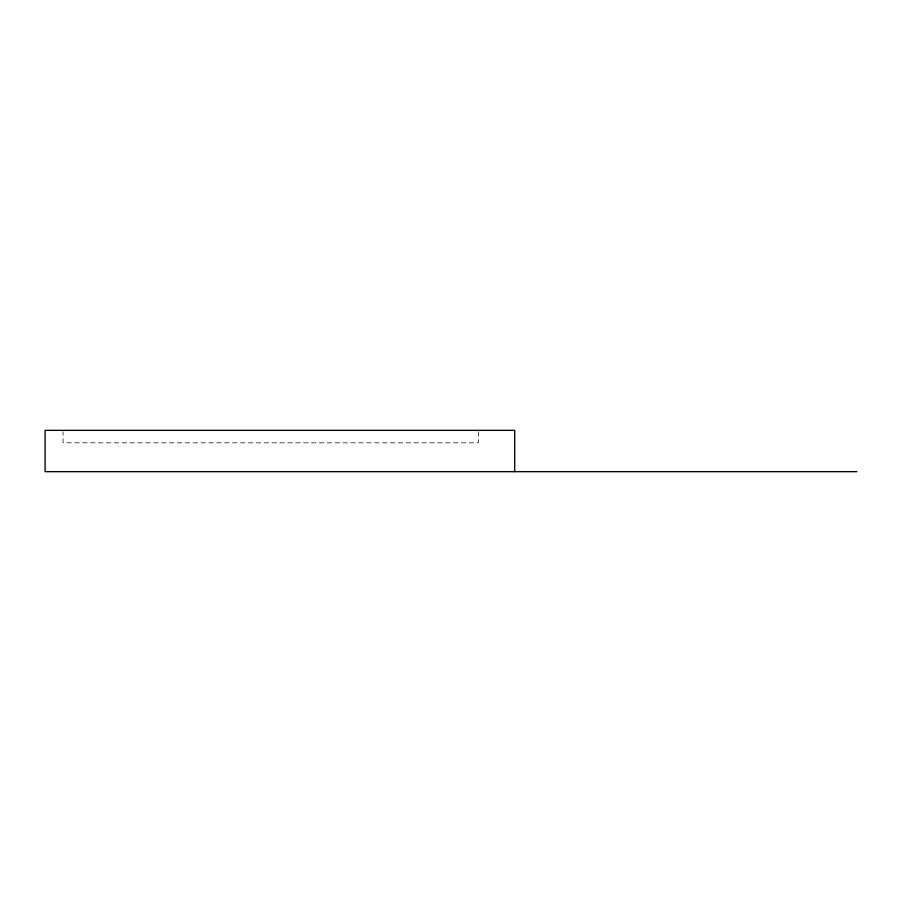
<?xml version="1.0" encoding="UTF-8"?>
<svg xmlns="http://www.w3.org/2000/svg" width="902" height="902" viewBox="0 0 902 902"><rect width="100%" height="100%" fill="white"/><g stroke="black" fill="none" stroke-linecap="round" stroke-linejoin="round"><path stroke-width="0.68" stroke-dasharray="4.51 3.38" d="M478.443 431.731L478.443 442.826L63.072 442.826L63.072 431.731"/><path stroke-width="1.35" d="M856.9 471.656L45.1 471.656L45.1 430.344L514.704 430.344L514.704 471.656"/></g></svg>
